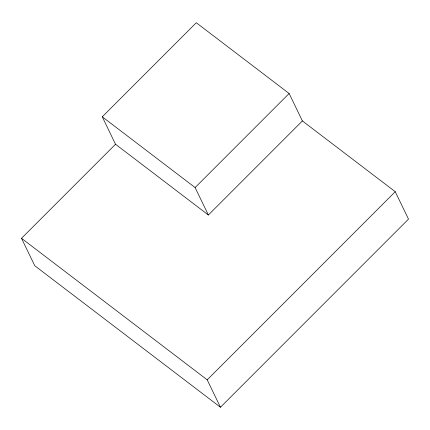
<?xml version="1.0" encoding="UTF-8"?>
<svg xmlns="http://www.w3.org/2000/svg" width="430" height="430" viewBox="0 0 430 430"><rect width="100%" height="100%" fill="white"/><g stroke="black" fill="none" stroke-linecap="round" stroke-linejoin="round"><path stroke-width="0.64" d="M102.259 116.804L196.284 22.736L289.127 93.498L302.392 120.932L395.24 191.699L408.5 219.133L220.456 407.264L34.76 265.74L21.5 238.301L115.519 144.238L102.259 116.804L195.107 187.566L208.367 215L302.392 120.932M195.107 187.566L289.127 93.498M220.456 407.264L207.196 379.83L395.24 191.699M115.519 144.238L208.367 215M21.5 238.301L207.196 379.83"/></g></svg>
